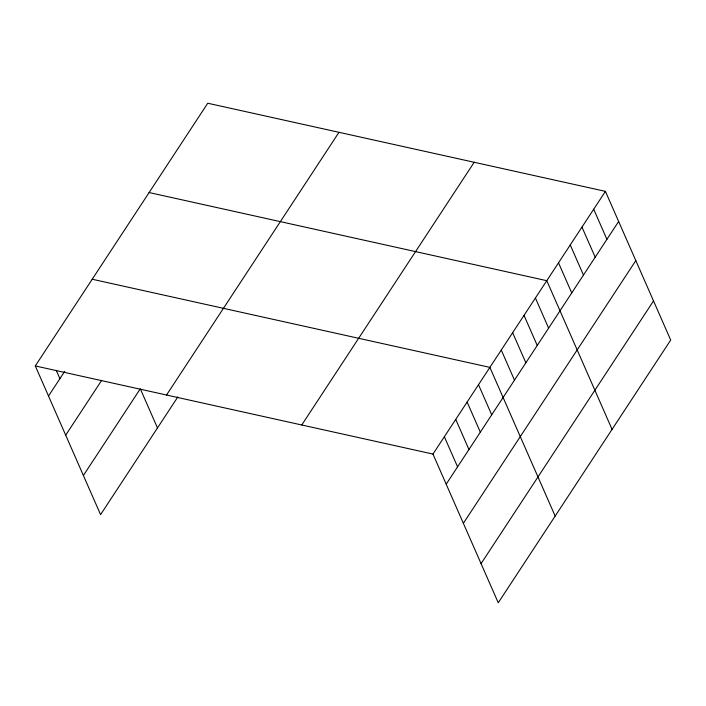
<?xml version="1.0" encoding="UTF-8"?>
<svg xmlns="http://www.w3.org/2000/svg" width="706" height="706" viewBox="0 0 706 706"><rect width="100%" height="100%" fill="white"/><g stroke="black" fill="none" stroke-linecap="round" stroke-linejoin="round"><path stroke-width="1.06" d="M35.3 365.937L207.749 103.226L605.421 191.361L670.7 340.063L498.251 602.774L432.972 454.073L35.3 365.937L100.579 514.639L177.85 396.913M48.511 396.031L64.687 371.391M65.693 435.17L101.638 380.419M83.396 475.5L140.3 388.803L157.482 427.942M166.537 395.025L338.977 132.313M301.744 424.986L474.194 162.274M432.972 454.073L605.421 191.361M446.192 484.175L618.641 221.463M463.365 523.314L635.815 260.602M481.068 563.635L653.518 300.924M149.116 192.544L546.788 280.688L612.067 429.389M92.204 279.241L489.885 367.376L555.163 516.086M593.702 209.223L606.913 239.325M581.973 227.094L595.184 257.196M570.245 244.956L583.456 275.058M558.517 262.817L571.728 292.919M535.413 298.02L548.624 328.122M524.028 315.361L537.24 345.463M512.644 332.702L525.864 362.805M501.269 350.044L514.48 380.146M478.5 384.717L491.711 414.819M467.116 402.058L480.336 432.16M455.741 419.399L468.952 449.501M444.356 436.732L457.567 466.834M56.374 370.668L59.895 378.698"/></g></svg>
